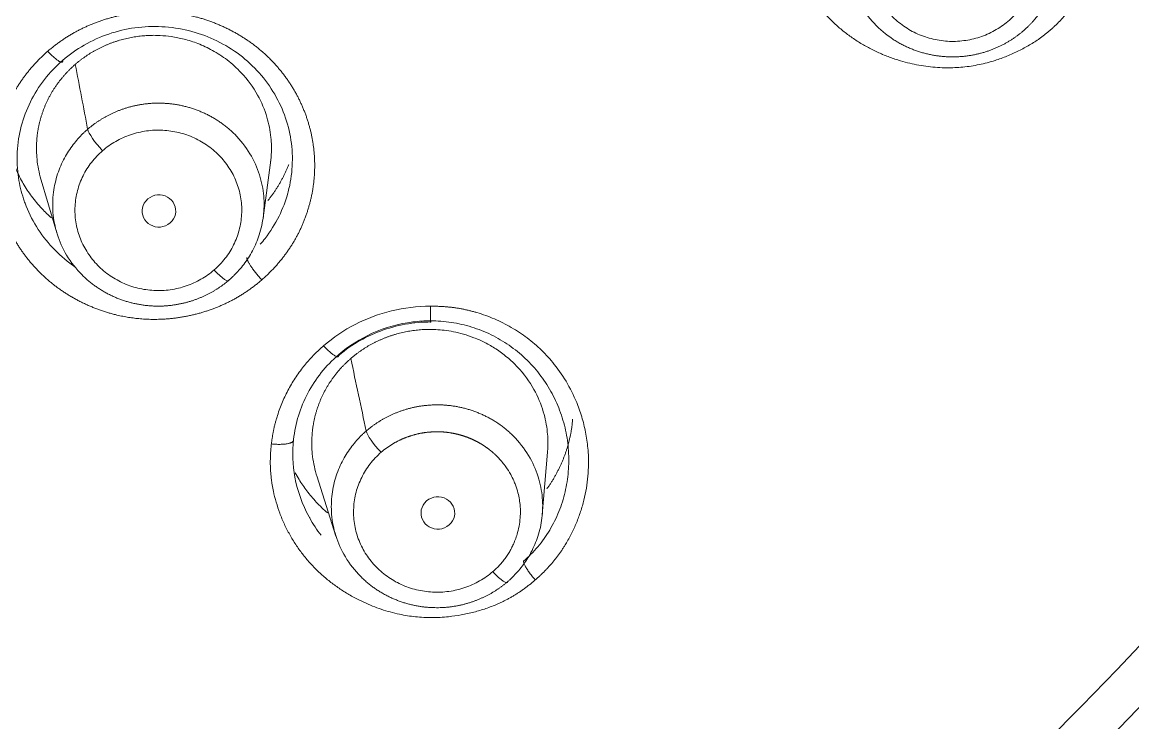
# Model space of a CAD drawing. Extents: x 6534 to 7663, y 0 to 827.
# Drawn here: x 7130.97 to 7145.88, y 495.31 to 504.72 of the extents above; entities that cross this region are included whole.
import ezdxf

# ---------------------------------------------------------------- set-up
doc = ezdxf.new("R2010")
doc.units = 0
doc.header["$LTSCALE"] = 30
doc.header["$MEASUREMENT"] = 0
doc.layers.add('1', color=7, linetype='CONTINUOUS')

msp = doc.modelspace()

# ---------------------------------------------------------------- linework, layer by layer
at = {"layer": '1', "color": 7, "linetype": 'Continuous', "lineweight": 18}
for p, q in [((7134.202, 502.088), (7134.305, 502.861)), ((7131.208, 502.639), (7131.429, 501.889)), ((7137.952, 498.097), (7138.022, 498.941)), ((7134.924, 498.622), (7135.18, 497.812))]:
    msp.add_line(p, q, dxfattribs=at)
for centre, major_axis, ratio, start_param, end_param in [((7103.394, 533.307), (-60.5, 0), 0.961466, 2.420581, 4.712389), ((7103.394, 533.445), (60, 0), 0.961466, 4.72417, 7.853982), ((7103.394, 533.445), (-59.925, 0), 0.961466, 1.570796, 4.712389), ((7132.044, 503.072), (0.196, -0.227), 0.183874, 3.448616, 4.921513), ((7133.544, 501.47), (-0.196, 0.227), 0.183825, 1.780641, 3.323303), ((7135.786, 499.021), (0.196, -0.227), 0.183728, 3.464178, 4.921443), ((7137.287, 497.418), (-0.196, 0.227), 0.183679, 1.780965, 3.342849)]:
    msp.add_ellipse(centre, major_axis=major_axis, ratio=ratio, start_param=start_param, end_param=end_param, dxfattribs=at)
at = {"layer": '1', "color": 7, "linetype": 'Continuous', "lineweight": 13}
for centre, major_axis, start_param, end_param in [((7103.394, 533.307), (-59.425, 0), 1.570796, 4.70194), ((7103.394, 533.307), (-57.948, 0), 1.579187, 4.712389), ((7103.394, 533.352), (57.403, 0), 4.721079, 7.853982)]:
    msp.add_ellipse(centre, major_axis=major_axis, ratio=0.961466, start_param=start_param, end_param=end_param, dxfattribs=at)
at = {"layer": '1', "color": 7, "linetype": 'Continuous', "lineweight": 18}
for points, knots in [([(7142.317, 506.411), (7142.314, 506.407), (7142.307, 506.398), (7142.297, 506.384), (7142.287, 506.37), (7142.278, 506.357), (7142.235, 506.293), (7142.165, 506.169), (7142.089, 505.967), (7142.045, 505.737), (7142.044, 505.484), (7142.097, 505.215), (7142.214, 504.944), (7142.403, 504.688), (7142.588, 504.534), (7142.717, 504.453), (7142.768, 504.424), (7142.82, 504.398), (7142.872, 504.374), (7142.925, 504.352), (7142.978, 504.332), (7143.032, 504.314), (7143.085, 504.299), (7143.139, 504.286), (7143.193, 504.275), (7143.246, 504.266), (7143.299, 504.259), (7143.352, 504.254), (7143.405, 504.251), (7143.457, 504.25), (7143.509, 504.251), (7143.56, 504.253), (7143.61, 504.257), (7143.66, 504.263), (7143.709, 504.27), (7143.757, 504.279), (7143.804, 504.29), (7143.85, 504.301), (7143.895, 504.314), (7143.94, 504.329), (7143.983, 504.344), (7144.025, 504.361), (7144.066, 504.379), (7144.107, 504.398), (7144.146, 504.417), (7144.183, 504.438), (7144.22, 504.459), (7144.256, 504.481), (7144.29, 504.504), (7144.324, 504.528), (7144.356, 504.552), (7144.387, 504.577), (7144.417, 504.602), (7144.445, 504.627), (7144.473, 504.653), (7144.499, 504.679), (7144.525, 504.706), (7144.549, 504.733), (7144.572, 504.76), (7144.595, 504.787), (7144.609, 504.805), (7144.616, 504.814)], [0, 0, 0, 0, 0.003921, 0.007817, 0.011689, 0.015536, 0.019358, 0.064573, 0.114371, 0.16875, 0.227711, 0.291254, 0.359377, 0.43208, 0.50936, 0.522766, 0.53605, 0.549213, 0.562254, 0.575174, 0.587972, 0.600648, 0.613202, 0.625635, 0.637946, 0.650136, 0.662203, 0.674149, 0.685973, 0.697676, 0.709256, 0.720715, 0.732052, 0.743267, 0.75436, 0.765331, 0.776181, 0.786908, 0.797514, 0.807998, 0.81836, 0.8286, 0.838718, 0.848715, 0.858589, 0.868342, 0.877972, 0.887481, 0.896868, 0.906133, 0.915276, 0.924297, 0.933196, 0.941973, 0.950628, 0.959162, 0.967573, 0.975863, 0.98403, 0.992076, 1, 1, 1, 1]), ([(7131.508, 504.203), (7131.598, 504.281), (7131.695, 504.35), (7131.903, 504.469), (7132.014, 504.519), (7132.242, 504.596), (7132.36, 504.624), (7132.6, 504.657), (7132.721, 504.662), (7132.963, 504.65), (7133.083, 504.632), (7133.318, 504.574), (7133.432, 504.534), (7133.65, 504.434), (7133.755, 504.373), (7133.948, 504.233), (7134.038, 504.154), (7134.2, 503.981), (7134.272, 503.886), (7134.396, 503.686), (7134.448, 503.58), (7134.529, 503.36), (7134.558, 503.247), (7134.593, 503.016), (7134.598, 502.899), (7134.586, 502.666), (7134.568, 502.551), (7134.537, 502.433), (7134.535, 502.429), (7134.534, 502.424)], [0, 0, 0, 0, 0.076681, 0.076681, 0.153362, 0.153362, 0.230044, 0.230044, 0.306725, 0.306725, 0.383406, 0.383406, 0.460087, 0.460087, 0.536769, 0.536769, 0.61345, 0.61345, 0.690131, 0.690131, 0.766812, 0.766812, 0.843494, 0.843494, 0.920175, 0.920175, 0.996856, 0.996856, 1, 1, 1, 1]), ([(7131.678, 504.15), (7131.688, 504.158), (7131.707, 504.175), (7131.737, 504.199), (7131.768, 504.222), (7131.799, 504.244), (7131.83, 504.266), (7131.863, 504.288), (7131.896, 504.308), (7131.929, 504.328), (7131.963, 504.347), (7131.998, 504.365), (7132.033, 504.382), (7132.069, 504.398), (7132.105, 504.414), (7132.142, 504.429), (7132.179, 504.443), (7132.217, 504.456), (7132.255, 504.468), (7132.293, 504.479), (7132.332, 504.49), (7132.371, 504.499), (7132.411, 504.508), (7132.45, 504.515), (7132.49, 504.522), (7132.531, 504.527), (7132.571, 504.532), (7132.612, 504.535), (7132.653, 504.538), (7132.694, 504.539), (7132.735, 504.54), (7132.776, 504.539), (7132.854, 504.536), (7132.976, 504.524), (7133.147, 504.49), (7133.333, 504.431), (7133.529, 504.339), (7133.728, 504.21), (7133.943, 504.015), (7134.132, 503.756), (7134.258, 503.456), (7134.311, 503.185), (7134.316, 503.01), (7134.31, 502.92), (7134.308, 502.899), (7134.307, 502.878), (7134.304, 502.857), (7134.302, 502.841), (7134.301, 502.833), (7134.301, 502.831)], [0, 0, 0, 0, 0.010098, 0.020218, 0.03036, 0.040525, 0.050712, 0.060921, 0.071152, 0.081406, 0.091682, 0.101981, 0.112302, 0.122645, 0.13301, 0.143397, 0.153807, 0.164239, 0.174693, 0.18517, 0.195668, 0.206189, 0.216732, 0.227297, 0.237885, 0.248494, 0.259126, 0.26978, 0.280456, 0.291154, 0.301874, 0.312617, 0.323381, 0.363077, 0.408464, 0.459536, 0.516286, 0.578706, 0.646787, 0.746596, 0.833706, 0.908116, 0.969824, 0.975581, 0.981332, 0.987076, 0.992813, 0.998544, 1, 1, 1, 1]), ([(7130.983, 502.344), (7130.953, 502.436), (7130.93, 502.53), (7130.898, 502.74), (7130.893, 502.857), (7130.905, 503.09), (7130.923, 503.206), (7130.983, 503.431), (7131.024, 503.542), (7131.128, 503.752), (7131.191, 503.852), (7131.336, 504.039), (7131.418, 504.125), (7131.508, 504.203)], [0, 0, 0, 0, 0.141705, 0.141705, 0.313364, 0.313364, 0.485023, 0.485023, 0.656682, 0.656682, 0.828341, 0.828341, 1, 1, 1, 1]), ([(7131.217, 502.607), (7131.191, 502.695), (7131.159, 502.859), (7131.154, 503.033), (7131.16, 503.123), (7131.162, 503.144), (7131.163, 503.165), (7131.166, 503.186), (7131.168, 503.207), (7131.171, 503.228), (7131.174, 503.249), (7131.178, 503.27), (7131.181, 503.291), (7131.185, 503.311), (7131.19, 503.332), (7131.194, 503.352), (7131.199, 503.373), (7131.204, 503.393), (7131.21, 503.413), (7131.215, 503.433), (7131.221, 503.453), (7131.228, 503.473), (7131.234, 503.493), (7131.241, 503.513), (7131.248, 503.532), (7131.256, 503.552), (7131.263, 503.571), (7131.271, 503.59), (7131.279, 503.61), (7131.288, 503.628), (7131.296, 503.647), (7131.305, 503.666), (7131.315, 503.685), (7131.324, 503.703), (7131.334, 503.721), (7131.344, 503.739), (7131.354, 503.757), (7131.364, 503.775), (7131.375, 503.793), (7131.386, 503.81), (7131.397, 503.828), (7131.408, 503.845), (7131.42, 503.862), (7131.432, 503.879), (7131.444, 503.895), (7131.456, 503.912), (7131.468, 503.928), (7131.481, 503.944), (7131.494, 503.96), (7131.507, 503.976), (7131.52, 503.992), (7131.534, 504.007), (7131.547, 504.022), (7131.561, 504.037), (7131.575, 504.052), (7131.589, 504.067), (7131.604, 504.081), (7131.618, 504.095), (7131.633, 504.109), (7131.648, 504.123), (7131.663, 504.137), (7131.673, 504.146), (7131.678, 504.15)], [0, 0, 0, 0, 0.161045, 0.295347, 0.30789, 0.32042, 0.332936, 0.345439, 0.357927, 0.370402, 0.382863, 0.39531, 0.407743, 0.420163, 0.432568, 0.44496, 0.457338, 0.469702, 0.482053, 0.494389, 0.506712, 0.519021, 0.531316, 0.543597, 0.555865, 0.568118, 0.580358, 0.592583, 0.604795, 0.616994, 0.629178, 0.641348, 0.653505, 0.665647, 0.677776, 0.689891, 0.701992, 0.714079, 0.726152, 0.738212, 0.750257, 0.762289, 0.774306, 0.78631, 0.7983, 0.810276, 0.822238, 0.834186, 0.846121, 0.858041, 0.869948, 0.88184, 0.893719, 0.905583, 0.917434, 0.929271, 0.941094, 0.952903, 0.964698, 0.976479, 0.988247, 1, 1, 1, 1]), ([(7133.745, 501.254), (7133.749, 501.258), (7133.758, 501.265), (7133.771, 501.277), (7133.783, 501.289), (7133.796, 501.3), (7133.852, 501.355), (7133.949, 501.464), (7134.067, 501.648), (7134.159, 501.866), (7134.214, 502.115), (7134.219, 502.388), (7134.162, 502.675), (7134.033, 502.96), (7133.886, 503.147), (7133.778, 503.251), (7133.735, 503.289), (7133.69, 503.325), (7133.644, 503.359), (7133.598, 503.391), (7133.55, 503.421), (7133.502, 503.449), (7133.453, 503.475), (7133.403, 503.498), (7133.353, 503.52), (7133.303, 503.539), (7133.253, 503.557), (7133.202, 503.572), (7133.151, 503.586), (7133.101, 503.598), (7133.05, 503.607), (7133, 503.615), (7132.95, 503.621), (7132.9, 503.626), (7132.851, 503.628), (7132.802, 503.629), (7132.754, 503.629), (7132.706, 503.627), (7132.659, 503.623), (7132.612, 503.618), (7132.567, 503.611), (7132.522, 503.604), (7132.478, 503.594), (7132.434, 503.584), (7132.392, 503.573), (7132.35, 503.56), (7132.31, 503.547), (7132.27, 503.532), (7132.231, 503.517), (7132.193, 503.5), (7132.157, 503.483), (7132.121, 503.465), (7132.086, 503.447), (7132.052, 503.427), (7132.02, 503.407), (7131.988, 503.387), (7131.957, 503.366), (7131.927, 503.345), (7131.899, 503.323), (7131.871, 503.301), (7131.853, 503.285), (7131.844, 503.278)], [0, 0, 0, 0, 0.003927, 0.007866, 0.011819, 0.015784, 0.019761, 0.065641, 0.115908, 0.170561, 0.229595, 0.293007, 0.360793, 0.432948, 0.509466, 0.522824, 0.536063, 0.549181, 0.56218, 0.575058, 0.587817, 0.600456, 0.612976, 0.625375, 0.637655, 0.649815, 0.661855, 0.673775, 0.685576, 0.697257, 0.708818, 0.720259, 0.73158, 0.742782, 0.753864, 0.764827, 0.775669, 0.786392, 0.796995, 0.807479, 0.817843, 0.828087, 0.838211, 0.848216, 0.858102, 0.867867, 0.877513, 0.887039, 0.896446, 0.905733, 0.914901, 0.923949, 0.932877, 0.941686, 0.950375, 0.958945, 0.967395, 0.975726, 0.983937, 0.992028, 1, 1, 1, 1]), ([(7131.844, 503.278), (7131.84, 503.274), (7131.831, 503.266), (7131.818, 503.255), (7131.805, 503.243), (7131.793, 503.231), (7131.738, 503.178), (7131.643, 503.07), (7131.525, 502.889), (7131.432, 502.673), (7131.376, 502.426), (7131.369, 502.152), (7131.425, 501.863), (7131.554, 501.574), (7131.702, 501.386), (7131.811, 501.281), (7131.855, 501.242), (7131.9, 501.206), (7131.945, 501.172), (7131.992, 501.14), (7132.04, 501.11), (7132.088, 501.082), (7132.137, 501.056), (7132.187, 501.033), (7132.237, 501.011), (7132.287, 500.992), (7132.338, 500.974), (7132.389, 500.959), (7132.439, 500.945), (7132.49, 500.934), (7132.541, 500.924), (7132.591, 500.916), (7132.641, 500.91), (7132.691, 500.906), (7132.74, 500.903), (7132.789, 500.902), (7132.837, 500.903), (7132.885, 500.905), (7132.932, 500.909), (7132.979, 500.914), (7133.024, 500.921), (7133.069, 500.929), (7133.113, 500.938), (7133.157, 500.948), (7133.199, 500.959), (7133.241, 500.972), (7133.281, 500.986), (7133.321, 501), (7133.359, 501.016), (7133.397, 501.032), (7133.434, 501.049), (7133.469, 501.067), (7133.504, 501.086), (7133.538, 501.105), (7133.57, 501.125), (7133.602, 501.145), (7133.633, 501.166), (7133.662, 501.187), (7133.691, 501.209), (7133.718, 501.231), (7133.736, 501.246), (7133.745, 501.254)], [0, 0, 0, 0, 0.004015, 0.007996, 0.011942, 0.015855, 0.019734, 0.064711, 0.114332, 0.168596, 0.227502, 0.291048, 0.359234, 0.432056, 0.509512, 0.522903, 0.536174, 0.549323, 0.562352, 0.575259, 0.588045, 0.600709, 0.613253, 0.625675, 0.637976, 0.650156, 0.662214, 0.674151, 0.685967, 0.697662, 0.709235, 0.720687, 0.732018, 0.743227, 0.754315, 0.765282, 0.776127, 0.786851, 0.797454, 0.807935, 0.818295, 0.828533, 0.83865, 0.848646, 0.85852, 0.868273, 0.877905, 0.887415, 0.896804, 0.906071, 0.915217, 0.924242, 0.933145, 0.941927, 0.950587, 0.959126, 0.967544, 0.97584, 0.984015, 0.992068, 1, 1, 1, 1]), ([(7130.798, 502.965), (7130.806, 502.938), (7130.833, 502.854), (7130.89, 502.713), (7130.978, 502.543), (7131.091, 502.373), (7131.219, 502.219), (7131.314, 502.127), (7131.359, 502.087)], [0, 0, 0, 0, 0.081968, 0.252554, 0.434339, 0.627312, 0.831461, 1, 1, 1, 1]), ([(7134.265, 502.319), (7134.27, 502.326), (7134.284, 502.344), (7134.307, 502.373), (7134.331, 502.408), (7134.356, 502.443), (7134.379, 502.478), (7134.402, 502.515), (7134.424, 502.551), (7134.445, 502.589), (7134.465, 502.626), (7134.484, 502.665), (7134.503, 502.704), (7134.52, 502.743), (7134.535, 502.777), (7134.543, 502.798), (7134.546, 502.806)], [0, 0, 0, 0, 0.04562, 0.120442, 0.195441, 0.270619, 0.345974, 0.421509, 0.497222, 0.573114, 0.649185, 0.725435, 0.801864, 0.878473, 0.955262, 1, 1, 1, 1]), ([(7135.013, 500.369), (7135.145, 500.484), (7135.428, 500.674), (7135.925, 500.859), (7136.27, 500.901), (7136.449, 500.901)], [0, 0, 0, 0, 0.333339, 0.666678, 1, 1, 1, 1]), ([(7135.189, 500.217), (7135.276, 500.293), (7135.46, 500.427), (7135.773, 500.577), (7136.11, 500.669), (7136.341, 500.689), (7136.458, 500.69)], [0, 0, 0, 0, 0.249652, 0.499494, 0.749627, 1, 1, 1, 1]), ([(7135.379, 500.198), (7135.389, 500.207), (7135.408, 500.223), (7135.438, 500.247), (7135.469, 500.271), (7135.5, 500.293), (7135.532, 500.315), (7135.564, 500.336), (7135.597, 500.357), (7135.631, 500.377), (7135.665, 500.396), (7135.7, 500.414), (7135.736, 500.431), (7135.772, 500.448), (7135.808, 500.464), (7135.845, 500.478), (7135.882, 500.492), (7135.92, 500.505), (7135.958, 500.518), (7135.997, 500.529), (7136.036, 500.539), (7136.075, 500.549), (7136.115, 500.557), (7136.154, 500.565), (7136.195, 500.571), (7136.235, 500.577), (7136.276, 500.581), (7136.317, 500.585), (7136.358, 500.588), (7136.399, 500.589), (7136.44, 500.59), (7136.481, 500.589), (7136.546, 500.587), (7136.639, 500.579), (7136.763, 500.559), (7136.896, 500.527), (7137.038, 500.479), (7137.185, 500.414), (7137.335, 500.327), (7137.483, 500.218), (7137.667, 500.045), (7137.845, 499.801), (7137.971, 499.5), (7138.025, 499.228), (7138.03, 499.052), (7138.024, 498.962), (7138.023, 498.949), (7138.023, 498.942)], [0, 0, 0, 0, 0.010287, 0.020597, 0.03093, 0.041285, 0.051664, 0.062065, 0.072488, 0.082935, 0.093404, 0.103896, 0.114411, 0.124949, 0.135509, 0.146092, 0.156698, 0.167327, 0.177978, 0.188652, 0.199348, 0.210068, 0.22081, 0.231575, 0.242362, 0.253172, 0.264005, 0.27486, 0.285738, 0.296638, 0.307562, 0.318508, 0.329476, 0.359296, 0.392386, 0.428745, 0.468369, 0.511254, 0.557396, 0.606792, 0.659436, 0.761203, 0.850026, 0.925914, 0.988871, 0.994737, 1, 1, 1, 1]), ([(7136.45, 500.705), (7136.544, 500.705), (7136.637, 500.698), (7136.822, 500.67), (7136.914, 500.649), (7137.093, 500.593), (7137.18, 500.559), (7137.348, 500.477), (7137.429, 500.429), (7137.583, 500.323), (7137.656, 500.263), (7137.792, 500.135), (7137.855, 500.065), (7137.969, 499.917), (7138.021, 499.839), (7138.113, 499.676), (7138.152, 499.591), (7138.218, 499.416), (7138.245, 499.326), (7138.285, 499.144), (7138.298, 499.052), (7138.31, 498.866), (7138.309, 498.773), (7138.294, 498.588), (7138.28, 498.496), (7138.258, 498.406), (7138.258, 498.406), (7138.258, 498.406)], [0, 0, 0, 0, 0.083333, 0.083333, 0.166667, 0.166667, 0.25, 0.25, 0.333333, 0.333333, 0.416667, 0.416667, 0.5, 0.5, 0.583333, 0.583333, 0.666667, 0.666667, 0.75, 0.75, 0.833333, 0.833333, 0.916667, 0.916667, 1, 1, 1, 1, 1, 1]), ([(7134.61, 499.111), (7134.634, 499.328), (7134.699, 499.54), (7134.853, 499.83), (7134.914, 499.923), (7135.051, 500.095), (7135.128, 500.175), (7135.213, 500.248)], [0, 0, 0, 0, 0.5, 0.5, 0.75, 0.75, 1, 1, 1, 1]), ([(7134.924, 498.622), (7134.921, 498.63), (7134.892, 498.727), (7134.857, 498.901), (7134.853, 499.077), (7134.859, 499.167), (7134.86, 499.188), (7134.862, 499.209), (7134.864, 499.23), (7134.867, 499.251), (7134.87, 499.272), (7134.873, 499.293), (7134.876, 499.314), (7134.88, 499.335), (7134.884, 499.356), (7134.888, 499.376), (7134.893, 499.397), (7134.898, 499.418), (7134.903, 499.438), (7134.908, 499.458), (7134.914, 499.478), (7134.92, 499.499), (7134.926, 499.519), (7134.933, 499.538), (7134.94, 499.558), (7134.947, 499.578), (7134.954, 499.597), (7134.962, 499.617), (7134.97, 499.636), (7134.978, 499.655), (7134.987, 499.674), (7134.995, 499.693), (7135.004, 499.712), (7135.014, 499.731), (7135.023, 499.749), (7135.033, 499.768), (7135.043, 499.786), (7135.053, 499.804), (7135.064, 499.822), (7135.074, 499.84), (7135.085, 499.857), (7135.096, 499.875), (7135.108, 499.892), (7135.119, 499.909), (7135.131, 499.926), (7135.143, 499.943), (7135.156, 499.959), (7135.168, 499.975), (7135.181, 499.992), (7135.194, 500.008), (7135.207, 500.024), (7135.22, 500.039), (7135.234, 500.055), (7135.247, 500.07), (7135.261, 500.085), (7135.275, 500.1), (7135.29, 500.115), (7135.304, 500.129), (7135.319, 500.143), (7135.334, 500.157), (7135.349, 500.171), (7135.364, 500.185), (7135.374, 500.194), (7135.379, 500.198)], [0, 0, 0, 0, 0.014504, 0.174238, 0.306525, 0.318871, 0.331203, 0.343521, 0.355826, 0.368118, 0.380395, 0.39266, 0.40491, 0.417147, 0.42937, 0.441579, 0.453775, 0.465958, 0.478126, 0.490281, 0.502422, 0.51455, 0.526664, 0.538764, 0.550851, 0.562924, 0.574983, 0.587029, 0.599061, 0.611079, 0.623084, 0.635075, 0.647052, 0.659016, 0.670966, 0.682902, 0.694825, 0.706733, 0.718629, 0.73051, 0.742378, 0.754232, 0.766072, 0.777899, 0.789712, 0.801511, 0.813297, 0.825069, 0.836827, 0.848571, 0.860302, 0.872019, 0.883722, 0.895412, 0.907087, 0.91875, 0.930398, 0.942033, 0.953654, 0.965261, 0.976854, 0.988434, 1, 1, 1, 1]), ([(7137.488, 497.203), (7137.492, 497.207), (7137.501, 497.215), (7137.514, 497.226), (7137.526, 497.237), (7137.538, 497.249), (7137.594, 497.303), (7137.691, 497.412), (7137.809, 497.595), (7137.902, 497.813), (7137.957, 498.061), (7137.962, 498.334), (7137.905, 498.621), (7137.776, 498.907), (7137.63, 499.094), (7137.522, 499.198), (7137.478, 499.237), (7137.434, 499.273), (7137.388, 499.307), (7137.341, 499.339), (7137.294, 499.369), (7137.245, 499.397), (7137.196, 499.422), (7137.147, 499.446), (7137.097, 499.467), (7137.047, 499.487), (7136.996, 499.504), (7136.946, 499.52), (7136.895, 499.533), (7136.844, 499.545), (7136.794, 499.555), (7136.743, 499.562), (7136.693, 499.569), (7136.644, 499.573), (7136.594, 499.576), (7136.545, 499.577), (7136.497, 499.576), (7136.449, 499.574), (7136.402, 499.57), (7136.356, 499.565), (7136.31, 499.559), (7136.265, 499.551), (7136.221, 499.542), (7136.177, 499.531), (7136.135, 499.52), (7136.093, 499.507), (7136.053, 499.494), (7136.013, 499.479), (7135.974, 499.464), (7135.936, 499.447), (7135.9, 499.43), (7135.864, 499.412), (7135.829, 499.394), (7135.795, 499.374), (7135.762, 499.355), (7135.731, 499.334), (7135.7, 499.313), (7135.67, 499.292), (7135.642, 499.27), (7135.614, 499.248), (7135.596, 499.232), (7135.587, 499.225)], [0, 0, 0, 0, 0.003868, 0.007742, 0.011622, 0.015507, 0.019397, 0.06511, 0.115266, 0.16986, 0.228891, 0.292354, 0.360244, 0.432556, 0.509282, 0.522646, 0.535891, 0.549015, 0.562019, 0.574904, 0.587668, 0.600312, 0.612837, 0.625242, 0.637526, 0.649691, 0.661736, 0.673661, 0.685466, 0.697151, 0.708716, 0.720161, 0.731487, 0.742693, 0.753779, 0.764745, 0.775591, 0.786317, 0.796924, 0.807411, 0.817779, 0.828026, 0.838154, 0.848162, 0.85805, 0.867819, 0.877468, 0.886998, 0.896408, 0.905698, 0.914869, 0.92392, 0.932851, 0.941663, 0.950356, 0.958928, 0.967382, 0.975716, 0.98393, 0.992025, 1, 1, 1, 1]), ([(7138.012, 498.447), (7138.016, 498.453), (7138.029, 498.47), (7138.049, 498.499), (7138.072, 498.535), (7138.095, 498.571), (7138.117, 498.608), (7138.138, 498.646), (7138.158, 498.684), (7138.178, 498.723), (7138.196, 498.762), (7138.214, 498.801), (7138.231, 498.842), (7138.247, 498.882), (7138.262, 498.923), (7138.276, 498.965), (7138.289, 499.007), (7138.301, 499.049), (7138.312, 499.092), (7138.322, 499.135), (7138.332, 499.178), (7138.34, 499.222), (7138.347, 499.266), (7138.353, 499.31), (7138.357, 499.349), (7138.359, 499.374), (7138.36, 499.384)], [0, 0, 0, 0, 0.020507, 0.062506, 0.104617, 0.146839, 0.189172, 0.231616, 0.274173, 0.316841, 0.359621, 0.402513, 0.445518, 0.488635, 0.531865, 0.575208, 0.618664, 0.662233, 0.705915, 0.749711, 0.79362, 0.837643, 0.881781, 0.926032, 0.970398, 1, 1, 1, 1]), ([(7135.587, 499.225), (7135.583, 499.221), (7135.574, 499.214), (7135.561, 499.202), (7135.549, 499.191), (7135.537, 499.179), (7135.481, 499.126), (7135.386, 499.018), (7135.268, 498.836), (7135.175, 498.62), (7135.119, 498.372), (7135.112, 498.099), (7135.169, 497.81), (7135.298, 497.523), (7135.445, 497.334), (7135.554, 497.23), (7135.598, 497.191), (7135.642, 497.155), (7135.688, 497.121), (7135.735, 497.089), (7135.783, 497.059), (7135.831, 497.031), (7135.88, 497.005), (7135.93, 496.982), (7135.98, 496.96), (7136.03, 496.941), (7136.081, 496.923), (7136.132, 496.908), (7136.182, 496.894), (7136.233, 496.883), (7136.284, 496.873), (7136.334, 496.865), (7136.384, 496.859), (7136.434, 496.855), (7136.484, 496.853), (7136.532, 496.852), (7136.581, 496.852), (7136.629, 496.855), (7136.676, 496.858), (7136.722, 496.864), (7136.768, 496.87), (7136.813, 496.878), (7136.857, 496.887), (7136.9, 496.897), (7136.943, 496.909), (7136.984, 496.922), (7137.025, 496.935), (7137.064, 496.95), (7137.103, 496.965), (7137.141, 496.982), (7137.177, 496.999), (7137.213, 497.017), (7137.248, 497.035), (7137.281, 497.054), (7137.314, 497.074), (7137.345, 497.095), (7137.376, 497.116), (7137.405, 497.137), (7137.434, 497.159), (7137.462, 497.181), (7137.479, 497.196), (7137.488, 497.203)], [0, 0, 0, 0, 0.003921, 0.007817, 0.011689, 0.015536, 0.019358, 0.064573, 0.114371, 0.16875, 0.227711, 0.291254, 0.359377, 0.43208, 0.50936, 0.522766, 0.53605, 0.549213, 0.562254, 0.575174, 0.587972, 0.600648, 0.613202, 0.625635, 0.637946, 0.650136, 0.662203, 0.674149, 0.685973, 0.697676, 0.709256, 0.720715, 0.732052, 0.743267, 0.75436, 0.765331, 0.776181, 0.786908, 0.797514, 0.807998, 0.81836, 0.8286, 0.838718, 0.848715, 0.858589, 0.868342, 0.877972, 0.887481, 0.896868, 0.906133, 0.915276, 0.924297, 0.933196, 0.941973, 0.950628, 0.959162, 0.967573, 0.975863, 0.98403, 0.992076, 1, 1, 1, 1]), ([(7134.827, 498.057), (7134.824, 498.061), (7134.73, 498.233), (7134.604, 498.584), (7134.591, 498.943), (7134.61, 499.111)], [0, 0, 0, 0, 0.015187, 0.529993, 1, 1, 1, 1]), ([(7134.632, 498.665), (7134.648, 498.634), (7134.697, 498.551), (7134.788, 498.417), (7134.916, 498.265), (7135.015, 498.17), (7135.069, 498.124)], [0, 0, 0, 0, 0.150272, 0.417125, 0.697808, 1, 1, 1, 1])]:
    msp.add_open_spline(points, degree=3, knots=knots, dxfattribs=at)
at = {"layer": '1', "color": 7, "linetype": 'Continuous', "lineweight": 13}
for points, degree, knots in [([(7144.373, 504.902), (7144.33, 504.845), (7144.281, 504.792), (7144.173, 504.696), (7144.114, 504.654), (7143.989, 504.58), (7143.923, 504.549), (7143.785, 504.5), (7143.714, 504.483), (7143.569, 504.461), (7143.495, 504.456), (7143.349, 504.462), (7143.276, 504.472), (7143.133, 504.505), (7143.063, 504.528), (7142.93, 504.587), (7142.866, 504.623), (7142.748, 504.706), (7142.693, 504.753), (7142.593, 504.856), (7142.549, 504.913), (7142.472, 505.033), (7142.44, 505.097), (7142.389, 505.229), (7142.37, 505.298), (7142.347, 505.437), (7142.343, 505.508), (7142.348, 505.649), (7142.358, 505.719), (7142.392, 505.856), (7142.417, 505.923), (7142.478, 506.052), (7142.515, 506.113), (7142.558, 506.17)], 3, [0, 0, 0, 0, 0.0625, 0.0625, 0.125, 0.125, 0.1875, 0.1875, 0.25, 0.25, 0.3125, 0.3125, 0.375, 0.375, 0.4375, 0.4375, 0.5, 0.5, 0.5625, 0.5625, 0.625, 0.625, 0.6875, 0.6875, 0.75, 0.75, 0.8125, 0.8125, 0.875, 0.875, 0.9375, 0.9375, 1, 1, 1, 1]), ([(7145.063, 504.918), (7145.058, 504.912), (7145.048, 504.899), (7145.033, 504.88), (7145.018, 504.861), (7145.003, 504.842), (7144.988, 504.824), (7144.972, 504.806), (7144.956, 504.788), (7144.941, 504.771), (7144.925, 504.753), (7144.909, 504.736), (7144.893, 504.719), (7144.876, 504.703), (7144.86, 504.686), (7144.843, 504.67), (7144.826, 504.654), (7144.81, 504.639), (7144.792, 504.624), (7144.775, 504.608), (7144.758, 504.594), (7144.741, 504.579), (7144.723, 504.565), (7144.705, 504.551), (7144.687, 504.537), (7144.669, 504.523), (7144.651, 504.51), (7144.617, 504.486), (7144.567, 504.452), (7144.498, 504.409), (7144.426, 504.369), (7144.326, 504.317), (7144.196, 504.259), (7144.054, 504.208), (7143.928, 504.171), (7143.82, 504.146), (7143.712, 504.126), (7143.604, 504.113), (7143.495, 504.105), (7143.38, 504.103), (7143.26, 504.107), (7143.136, 504.119), (7143.011, 504.138), (7142.888, 504.164), (7142.755, 504.199), (7142.615, 504.245), (7142.471, 504.304), (7142.332, 504.373), (7142.197, 504.451), (7142.068, 504.539), (7141.945, 504.636), (7141.831, 504.742), (7141.723, 504.857), (7141.623, 504.979), (7141.532, 505.109), (7141.453, 505.244), (7141.4, 505.351), (7141.367, 505.426), (7141.35, 505.469), (7141.334, 505.511), (7141.318, 505.554), (7141.304, 505.597), (7141.291, 505.64), (7141.279, 505.684), (7141.268, 505.728), (7141.258, 505.772), (7141.249, 505.817), (7141.241, 505.862), (7141.234, 505.907), (7141.228, 505.953), (7141.225, 505.983), (7141.223, 505.999)], 3, [0, 0, 0, 0, 0.004832, 0.009643, 0.014433, 0.019204, 0.023955, 0.028687, 0.033401, 0.038097, 0.042776, 0.047438, 0.052084, 0.056714, 0.061329, 0.065929, 0.070515, 0.075088, 0.079647, 0.084195, 0.08873, 0.093255, 0.097769, 0.102273, 0.106767, 0.111253, 0.115731, 0.120201, 0.135993, 0.152075, 0.16847, 0.185198, 0.219107, 0.252894, 0.274925, 0.296703, 0.318285, 0.339729, 0.361095, 0.382445, 0.40692, 0.431335, 0.455769, 0.480302, 0.505014, 0.535604, 0.565805, 0.595777, 0.62568, 0.656329, 0.686742, 0.717097, 0.74757, 0.779074, 0.810217, 0.841177, 0.872134, 0.881224, 0.890302, 0.899371, 0.908437, 0.917505, 0.92658, 0.935667, 0.94477, 0.953894, 0.963044, 0.972225, 0.981442, 0.990699, 1, 1, 1, 1]), ([(7131.308, 504.326), (7131.631, 504.602), (7132.021, 504.735), (7132.221, 504.803), (7132.645, 504.864), (7133.278, 504.834), (7133.67, 504.654), (7134.064, 504.473), (7134.35, 504.164), (7134.633, 503.858), (7134.775, 503.468), (7134.915, 503.081), (7134.891, 502.673), (7134.879, 502.472), (7134.773, 502.078), (7134.683, 501.896), (7134.505, 501.539), (7134.184, 501.255)], 2, [0, 0, 0, 0.125, 0.125, 0.1875, 0.25, 0.375, 0.375, 0.5, 0.5, 0.625, 0.625, 0.75, 0.75, 0.8125, 0.875, 0.875, 1, 1, 1]), ([(7134.184, 501.255), (7133.861, 500.978), (7133.47, 500.846), (7133.271, 500.778), (7132.847, 500.717), (7132.213, 500.747), (7131.821, 500.927), (7131.428, 501.108), (7131.142, 501.417), (7130.858, 501.723), (7130.717, 502.113), (7130.577, 502.5), (7130.601, 502.908), (7130.613, 503.109), (7130.719, 503.503), (7130.809, 503.685), (7130.986, 504.042), (7131.308, 504.326)], 2, [0, 0, 0, 0.125, 0.125, 0.1875, 0.25, 0.375, 0.375, 0.5, 0.5, 0.625, 0.625, 0.75, 0.75, 0.8125, 0.875, 0.875, 1, 1, 1]), ([(7132.044, 502.99), (7132.098, 503.037), (7132.158, 503.079), (7132.284, 503.151), (7132.351, 503.181), (7132.489, 503.228), (7132.561, 503.245), (7132.706, 503.266), (7132.779, 503.269), (7132.926, 503.261), (7132.999, 503.251), (7133.141, 503.216), (7133.21, 503.192), (7133.343, 503.131), (7133.406, 503.094), (7133.523, 503.01), (7133.578, 502.962), (7133.676, 502.857), (7133.72, 502.8), (7133.795, 502.679), (7133.826, 502.615), (7133.875, 502.482), (7133.893, 502.413), (7133.914, 502.274), (7133.917, 502.203), (7133.909, 502.062), (7133.898, 501.992), (7133.862, 501.855), (7133.837, 501.789), (7133.774, 501.661), (7133.736, 501.601), (7133.648, 501.488), (7133.599, 501.435), (7133.544, 501.388)], 3, [0, 0, 0, 0, 0.0625, 0.0625, 0.125, 0.125, 0.1875, 0.1875, 0.25, 0.25, 0.3125, 0.3125, 0.375, 0.375, 0.4375, 0.4375, 0.5, 0.5, 0.5625, 0.5625, 0.625, 0.625, 0.6875, 0.6875, 0.75, 0.75, 0.8125, 0.8125, 0.875, 0.875, 0.9375, 0.9375, 1, 1, 1, 1]), ([(7133.544, 501.388), (7133.49, 501.341), (7133.43, 501.299), (7133.304, 501.227), (7133.238, 501.197), (7133.099, 501.15), (7133.028, 501.133), (7132.882, 501.112), (7132.809, 501.109), (7132.662, 501.117), (7132.589, 501.127), (7132.447, 501.162), (7132.378, 501.186), (7132.246, 501.247), (7132.182, 501.284), (7132.065, 501.368), (7132.01, 501.416), (7131.912, 501.521), (7131.869, 501.578), (7131.794, 501.699), (7131.762, 501.763), (7131.713, 501.896), (7131.696, 501.965), (7131.674, 502.104), (7131.671, 502.175), (7131.679, 502.316), (7131.69, 502.386), (7131.726, 502.523), (7131.751, 502.589), (7131.814, 502.717), (7131.852, 502.777), (7131.94, 502.89), (7131.989, 502.943), (7132.044, 502.99)], 3, [0, 0, 0, 0, 0.0625, 0.0625, 0.125, 0.125, 0.1875, 0.1875, 0.25, 0.25, 0.3125, 0.3125, 0.375, 0.375, 0.4375, 0.4375, 0.5, 0.5, 0.5625, 0.5625, 0.625, 0.625, 0.6875, 0.6875, 0.75, 0.75, 0.8125, 0.8125, 0.875, 0.875, 0.9375, 0.9375, 1, 1, 1, 1]), ([(7134.534, 502.424), (7134.505, 502.316), (7134.465, 502.211), (7134.363, 502.005), (7134.3, 501.905), (7134.207, 501.785), (7134.186, 501.76), (7134.164, 501.735)], 3, [0, 0, 0, 0, 0.428173, 0.428173, 0.874651, 0.874651, 1, 1, 1, 1]), ([(7131.681, 501.425), (7131.667, 501.434), (7131.654, 501.444), (7131.543, 501.523), (7131.453, 501.602), (7131.291, 501.776), (7131.219, 501.87), (7131.095, 502.07), (7131.043, 502.176), (7130.996, 502.305), (7130.989, 502.324), (7130.983, 502.344)], 3, [0, 0, 0, 0, 0.041877, 0.041877, 0.343696, 0.343696, 0.645514, 0.645514, 0.947333, 0.947333, 1, 1, 1, 1]), ([(7136.45, 500.901), (7136.45, 500.892), (7136.45, 500.857), (7136.45, 500.802), (7136.45, 500.757), (7136.45, 500.73), (7136.45, 500.714), (7136.45, 500.701), (7136.45, 500.688), (7136.45, 500.68), (7136.45, 500.689), (7136.45, 500.701), (7136.45, 500.705)], 3, [0, 0, 0, 0, 0.050555, 0.200047, 0.34954, 0.424286, 0.499032, 0.573778, 0.648524, 0.798017, 0.947509, 1, 1, 1, 1]), ([(7136.45, 500.901), (7136.458, 500.901), (7136.474, 500.901), (7136.499, 500.901), (7136.524, 500.901), (7136.548, 500.9), (7136.573, 500.899), (7136.597, 500.898), (7136.622, 500.896), (7136.646, 500.895), (7136.67, 500.893), (7136.694, 500.89), (7136.718, 500.888), (7136.743, 500.885), (7136.767, 500.882), (7136.79, 500.878), (7136.814, 500.875), (7136.838, 500.871), (7136.862, 500.867), (7136.885, 500.862), (7136.909, 500.857), (7136.932, 500.852), (7136.956, 500.847), (7136.979, 500.841), (7137.003, 500.836), (7137.026, 500.829), (7137.049, 500.823), (7137.105, 500.807), (7137.193, 500.778), (7137.31, 500.731), (7137.425, 500.678), (7137.537, 500.617), (7137.646, 500.549), (7137.75, 500.476), (7137.849, 500.396), (7137.943, 500.31), (7138.031, 500.219), (7138.155, 500.073), (7138.299, 499.861), (7138.421, 499.603), (7138.5, 499.366), (7138.547, 499.155), (7138.57, 498.959), (7138.575, 498.779), (7138.567, 498.617), (7138.546, 498.456), (7138.513, 498.298), (7138.469, 498.143), (7138.413, 497.992), (7138.346, 497.847), (7138.287, 497.74), (7138.243, 497.669), (7138.219, 497.631), (7138.193, 497.594), (7138.167, 497.557), (7138.139, 497.521), (7138.111, 497.486), (7138.083, 497.451), (7138.053, 497.417), (7138.022, 497.383), (7137.991, 497.35), (7137.959, 497.318), (7137.926, 497.286), (7137.893, 497.255), (7137.869, 497.235), (7137.858, 497.225)], 3, [0, 0, 0, 0, 0.004808, 0.009602, 0.014384, 0.019154, 0.023912, 0.02866, 0.033398, 0.038126, 0.042845, 0.047557, 0.05226, 0.056957, 0.061648, 0.066333, 0.071014, 0.07569, 0.080363, 0.085032, 0.0897, 0.094366, 0.099031, 0.103696, 0.108362, 0.113029, 0.117698, 0.122369, 0.146918, 0.171464, 0.196094, 0.220898, 0.245964, 0.270767, 0.295482, 0.320205, 0.345031, 0.370057, 0.431928, 0.494712, 0.536844, 0.578841, 0.621121, 0.653054, 0.684794, 0.716518, 0.748402, 0.780162, 0.811677, 0.843107, 0.874609, 0.883533, 0.892446, 0.901353, 0.910257, 0.919161, 0.928071, 0.93699, 0.945922, 0.954871, 0.96384, 0.972834, 0.981856, 0.99091, 1, 1, 1, 1]), ([(7135.213, 500.248), (7135.215, 500.25), (7135.351, 500.367), (7135.665, 500.566), (7136.102, 500.688), (7136.371, 500.705), (7136.45, 500.705)], 3, [0, 0, 0, 0, 0.006506, 0.404656, 0.82411, 1, 1, 1, 1]), ([(7135.013, 500.369), (7135.026, 500.356), (7135.039, 500.343), (7135.065, 500.317), (7135.078, 500.304), (7135.105, 500.28), (7135.117, 500.27), (7135.142, 500.251), (7135.153, 500.243), (7135.173, 500.231), (7135.182, 500.227), (7135.196, 500.222), (7135.201, 500.222), (7135.21, 500.224), (7135.212, 500.227), (7135.214, 500.236), (7135.214, 500.242), (7135.213, 500.248)], 3, [0, 0, 0, 0, 0.125, 0.125, 0.25, 0.25, 0.375, 0.375, 0.5, 0.5, 0.625, 0.625, 0.75, 0.75, 0.875, 0.875, 1, 1, 1, 1]), ([(7135.786, 498.939), (7135.791, 498.942), (7135.799, 498.95), (7135.812, 498.96), (7135.825, 498.971), (7135.838, 498.981), (7135.851, 498.991), (7135.864, 499), (7135.878, 499.01), (7135.891, 499.019), (7135.905, 499.028), (7135.918, 499.037), (7135.932, 499.045), (7135.945, 499.053), (7135.959, 499.062), (7135.973, 499.069), (7135.987, 499.077), (7136.001, 499.084), (7136.015, 499.091), (7136.029, 499.098), (7136.043, 499.105), (7136.057, 499.112), (7136.071, 499.118), (7136.085, 499.124), (7136.099, 499.13), (7136.113, 499.135), (7136.127, 499.141), (7136.141, 499.146), (7136.155, 499.151), (7136.169, 499.156), (7136.183, 499.16), (7136.197, 499.165), (7136.212, 499.169), (7136.226, 499.173), (7136.24, 499.177), (7136.254, 499.18), (7136.268, 499.184), (7136.282, 499.187), (7136.295, 499.19), (7136.309, 499.193), (7136.323, 499.195), (7136.337, 499.198), (7136.351, 499.2), (7136.364, 499.202), (7136.378, 499.204), (7136.392, 499.206), (7136.405, 499.208), (7136.419, 499.209), (7136.432, 499.21), (7136.446, 499.211), (7136.459, 499.212), (7136.472, 499.213), (7136.485, 499.214), (7136.498, 499.214), (7136.511, 499.215), (7136.524, 499.215), (7136.537, 499.215), (7136.55, 499.215), (7136.563, 499.215), (7136.576, 499.214), (7136.588, 499.214), (7136.601, 499.213), (7136.613, 499.212), (7136.625, 499.212), (7136.638, 499.211), (7136.65, 499.209), (7136.662, 499.208), (7136.674, 499.207), (7136.686, 499.205), (7136.697, 499.204), (7136.709, 499.202), (7136.721, 499.2), (7136.732, 499.198), (7136.744, 499.196), (7136.755, 499.194), (7136.766, 499.192), (7136.777, 499.19), (7136.788, 499.187), (7136.799, 499.185), (7136.81, 499.182), (7136.821, 499.18), (7136.831, 499.177), (7136.842, 499.174), (7136.852, 499.171), (7136.863, 499.168), (7136.873, 499.165), (7136.883, 499.162), (7136.893, 499.159), (7136.903, 499.156), (7136.913, 499.152), (7136.922, 499.149), (7136.932, 499.146), (7136.941, 499.142), (7136.951, 499.139), (7136.96, 499.135), (7136.969, 499.131), (7136.978, 499.128), (7136.987, 499.124), (7136.996, 499.12), (7137.005, 499.116), (7137.013, 499.112), (7137.022, 499.108), (7137.03, 499.104), (7137.039, 499.101), (7137.047, 499.097), (7137.055, 499.092), (7137.063, 499.088), (7137.071, 499.084), (7137.079, 499.08), (7137.087, 499.076), (7137.094, 499.072), (7137.102, 499.068), (7137.109, 499.063), (7137.116, 499.059), (7137.124, 499.055), (7137.131, 499.051), (7137.138, 499.046), (7137.145, 499.042), (7137.152, 499.038), (7137.158, 499.034), (7137.165, 499.029), (7137.172, 499.025), (7137.178, 499.021), (7137.184, 499.016), (7137.191, 499.012), (7137.197, 499.008), (7137.203, 499.003), (7137.209, 498.999), (7137.215, 498.995), (7137.221, 498.991), (7137.226, 498.986), (7137.232, 498.982), (7137.238, 498.978), (7137.243, 498.974), (7137.248, 498.969), (7137.254, 498.965), (7137.259, 498.961), (7137.264, 498.957), (7137.269, 498.953), (7137.274, 498.948), (7137.279, 498.944), (7137.284, 498.94), (7137.288, 498.936), (7137.293, 498.932), (7137.298, 498.928), (7137.302, 498.924), (7137.306, 498.92), (7137.311, 498.916), (7137.315, 498.912), (7137.319, 498.908), (7137.323, 498.904), (7137.327, 498.901), (7137.331, 498.897), (7137.335, 498.893), (7137.339, 498.889), (7137.343, 498.886), (7137.346, 498.882), (7137.35, 498.878), (7137.353, 498.875), (7137.357, 498.871), (7137.36, 498.868), (7137.363, 498.864), (7137.4, 498.825), (7137.459, 498.753), (7137.524, 498.65), (7137.565, 498.568), (7137.598, 498.487), (7137.625, 498.401), (7137.645, 498.306), (7137.656, 498.223), (7137.659, 498.151), (7137.656, 498.031), (7137.632, 497.881), (7137.58, 497.736), (7137.538, 497.649), (7137.506, 497.593), (7137.471, 497.538), (7137.431, 497.484), (7137.386, 497.431), (7137.348, 497.392), (7137.32, 497.364), (7137.303, 497.349), (7137.293, 497.34), (7137.288, 497.336)], 3, [0, 0, 0, 0, 0.004832, 0.009642, 0.014431, 0.019198, 0.023943, 0.028666, 0.033368, 0.038049, 0.042707, 0.047344, 0.05196, 0.056553, 0.061125, 0.065675, 0.070204, 0.074711, 0.079197, 0.08366, 0.088102, 0.092523, 0.096921, 0.101298, 0.105654, 0.109987, 0.1143, 0.11859, 0.122859, 0.127106, 0.131331, 0.135535, 0.139717, 0.143878, 0.148016, 0.152133, 0.156229, 0.160303, 0.164355, 0.168385, 0.172394, 0.176381, 0.180347, 0.184291, 0.188213, 0.192113, 0.195992, 0.199849, 0.203685, 0.207499, 0.211291, 0.215062, 0.21881, 0.222538, 0.226243, 0.229927, 0.233589, 0.23723, 0.240849, 0.244446, 0.248022, 0.251576, 0.255108, 0.258619, 0.262108, 0.265575, 0.269021, 0.272445, 0.275847, 0.279227, 0.282586, 0.285924, 0.289239, 0.292533, 0.295806, 0.299057, 0.302286, 0.305493, 0.308679, 0.311843, 0.314985, 0.318106, 0.321205, 0.324282, 0.327338, 0.330372, 0.333384, 0.336375, 0.339344, 0.342292, 0.345217, 0.348122, 0.351004, 0.353865, 0.356704, 0.359521, 0.362317, 0.365091, 0.367844, 0.370575, 0.373284, 0.375971, 0.378637, 0.381281, 0.383904, 0.386504, 0.389084, 0.391641, 0.394177, 0.396691, 0.399184, 0.401655, 0.404104, 0.406531, 0.408937, 0.411322, 0.413684, 0.416025, 0.418344, 0.420642, 0.422918, 0.425172, 0.427405, 0.429616, 0.431805, 0.433973, 0.436118, 0.438243, 0.440345, 0.442426, 0.444486, 0.446523, 0.448539, 0.450534, 0.452506, 0.454457, 0.456387, 0.458294, 0.460181, 0.462045, 0.463888, 0.465709, 0.467508, 0.469286, 0.471042, 0.472776, 0.474489, 0.47618, 0.47785, 0.479497, 0.481124, 0.482728, 0.484311, 0.485872, 0.487411, 0.488929, 0.490425, 0.4919, 0.493353, 0.494784, 0.496194, 0.497581, 0.498948, 0.543054, 0.578533, 0.605381, 0.623592, 0.655956, 0.684566, 0.709417, 0.730505, 0.747828, 0.815777, 0.864408, 0.88261, 0.901287, 0.920436, 0.940057, 0.960147, 0.980706, 0.987795, 0.994227, 1, 1, 1, 1]), ([(7137.858, 497.225), (7137.852, 497.219), (7137.839, 497.209), (7137.821, 497.193), (7137.802, 497.178), (7137.783, 497.162), (7137.764, 497.148), (7137.745, 497.133), (7137.726, 497.119), (7137.707, 497.105), (7137.687, 497.091), (7137.668, 497.077), (7137.648, 497.064), (7137.629, 497.051), (7137.609, 497.039), (7137.589, 497.026), (7137.569, 497.014), (7137.549, 497.002), (7137.529, 496.991), (7137.509, 496.979), (7137.489, 496.968), (7137.469, 496.958), (7137.448, 496.947), (7137.428, 496.937), (7137.407, 496.927), (7137.387, 496.917), (7137.366, 496.908), (7137.328, 496.891), (7137.271, 496.868), (7137.194, 496.84), (7137.114, 496.815), (7137.004, 496.785), (7136.864, 496.754), (7136.713, 496.732), (7136.581, 496.721), (7136.47, 496.718), (7136.359, 496.721), (7136.249, 496.729), (7136.14, 496.743), (7136.027, 496.765), (7135.91, 496.793), (7135.789, 496.829), (7135.671, 496.873), (7135.554, 496.923), (7135.431, 496.984), (7135.304, 497.057), (7135.174, 497.144), (7135.052, 497.239), (7134.936, 497.342), (7134.828, 497.454), (7134.728, 497.574), (7134.638, 497.7), (7134.557, 497.834), (7134.485, 497.974), (7134.424, 498.12), (7134.375, 498.268), (7134.346, 498.383), (7134.33, 498.463), (7134.322, 498.508), (7134.316, 498.552), (7134.31, 498.597), (7134.306, 498.642), (7134.302, 498.687), (7134.3, 498.733), (7134.298, 498.778), (7134.298, 498.823), (7134.299, 498.869), (7134.301, 498.914), (7134.304, 498.96), (7134.308, 499.006), (7134.311, 499.036), (7134.313, 499.051)], 3, [0, 0, 0, 0, 0.004832, 0.009643, 0.014433, 0.019204, 0.023955, 0.028687, 0.033401, 0.038097, 0.042776, 0.047438, 0.052084, 0.056714, 0.061329, 0.065929, 0.070515, 0.075088, 0.079647, 0.084195, 0.08873, 0.093255, 0.097769, 0.102273, 0.106767, 0.111253, 0.115731, 0.120201, 0.135993, 0.152075, 0.16847, 0.185198, 0.219107, 0.252894, 0.274925, 0.296703, 0.318285, 0.339729, 0.361095, 0.382445, 0.40692, 0.431335, 0.455769, 0.480302, 0.505014, 0.535604, 0.565805, 0.595777, 0.62568, 0.656329, 0.686742, 0.717097, 0.74757, 0.779074, 0.810217, 0.841177, 0.872134, 0.881224, 0.890302, 0.899371, 0.908437, 0.917505, 0.92658, 0.935667, 0.94477, 0.953894, 0.963044, 0.972225, 0.981442, 0.990699, 1, 1, 1, 1]), ([(7137.288, 497.336), (7137.233, 497.289), (7137.174, 497.247), (7137.047, 497.175), (7136.981, 497.145), (7136.842, 497.098), (7136.771, 497.081), (7136.626, 497.061), (7136.552, 497.057), (7136.405, 497.065), (7136.332, 497.076), (7136.19, 497.11), (7136.121, 497.134), (7135.989, 497.195), (7135.925, 497.232), (7135.808, 497.316), (7135.753, 497.364), (7135.655, 497.469), (7135.612, 497.526), (7135.537, 497.647), (7135.505, 497.711), (7135.456, 497.844), (7135.438, 497.913), (7135.417, 498.053), (7135.414, 498.124), (7135.422, 498.264), (7135.433, 498.335), (7135.469, 498.471), (7135.494, 498.538), (7135.557, 498.665), (7135.595, 498.726), (7135.682, 498.839), (7135.732, 498.892), (7135.786, 498.939)], 3, [0, 0, 0, 0, 0.0625, 0.0625, 0.125, 0.125, 0.1875, 0.1875, 0.25, 0.25, 0.3125, 0.3125, 0.375, 0.375, 0.4375, 0.4375, 0.5, 0.5, 0.5625, 0.5625, 0.625, 0.625, 0.6875, 0.6875, 0.75, 0.75, 0.8125, 0.8125, 0.875, 0.875, 0.9375, 0.9375, 1, 1, 1, 1]), ([(7138.258, 498.406), (7138.237, 498.316), (7138.209, 498.228), (7138.14, 498.057), (7138.099, 497.974), (7138.004, 497.816), (7137.951, 497.741), (7137.833, 497.601), (7137.768, 497.535), (7137.699, 497.475)], 3, [0, 0, 0, 0, 0.25, 0.25, 0.5, 0.5, 0.75, 0.75, 1, 1, 1, 1]), ([(7137.858, 497.225), (7137.854, 497.229), (7137.833, 497.253), (7137.807, 497.286), (7137.781, 497.321), (7137.764, 497.345), (7137.749, 497.367), (7137.73, 497.398), (7137.71, 497.434), (7137.7, 497.461), (7137.699, 497.473), (7137.699, 497.475)], 3, [0, 0, 0, 0, 0.039631, 0.219096, 0.308828, 0.398561, 0.488293, 0.578026, 0.75749, 0.936955, 1, 1, 1, 1])]:
    msp.add_open_spline(points, degree=degree, knots=knots, dxfattribs=at)
for points, weights in [([(7131.508, 504.203), (7131.52, 504.138), (7131.435, 504.19), (7131.308, 504.326)], [1.19642606065, 0.934436147635, 0.934524676354, 1.19669164681]), ([(7133.983, 501.554), (7133.98, 501.508), (7134.063, 501.384), (7134.184, 501.255)], [1.19633336205, 0.946574094048, 0.935107332607, 1.16193307773]), ([(7134.313, 499.051), (7134.502, 499.032), (7134.628, 499.058), (7134.61, 499.111)], [1.19336087121, 0.933180809981, 0.935568081418, 1.20052268553])]:
    msp.add_rational_spline(points, weights, degree=3, dxfattribs=at)
for points, degree in [([(7131.844, 503.278), (7131.817, 503.423), (7131.761, 503.714), (7131.706, 504.005), (7131.678, 504.15)], 3), ([(7134.313, 499.051), (7134.355, 499.43), (7134.718, 500.114), (7135.013, 500.369)], 2), ([(7135.587, 499.225), (7135.552, 499.387), (7135.483, 499.712), (7135.414, 500.036), (7135.379, 500.198)], 3), ([(7134.98, 497.824), (7134.924, 497.898), (7134.872, 497.976), (7134.827, 498.057)], 3)]:
    msp.add_open_spline(points, degree=degree, dxfattribs=at)
at = {"layer": '1', "color": 7, "linetype": 'Continuous', "lineweight": 18}
for points in [[(7132.953, 502.019), (7132.991, 502.056), (7133.038, 502.132), (7133.021, 502.276), (7132.926, 502.379), (7132.778, 502.412), (7132.694, 502.374), (7132.651, 502.342)], [(7132.651, 502.342), (7132.613, 502.305), (7132.566, 502.228), (7132.583, 502.084), (7132.678, 501.982), (7132.826, 501.949), (7132.91, 501.987), (7132.953, 502.019)], [(7136.701, 497.963), (7136.738, 498), (7136.786, 498.076), (7136.768, 498.221), (7136.673, 498.323), (7136.525, 498.356), (7136.44, 498.319), (7136.397, 498.286)], [(7136.397, 498.286), (7136.36, 498.249), (7136.312, 498.173), (7136.33, 498.028), (7136.425, 497.926), (7136.573, 497.893), (7136.658, 497.93), (7136.701, 497.963)]]:
    msp.add_open_spline(points, degree=3, dxfattribs=at)

doc.saveas('drawing.dxf')
